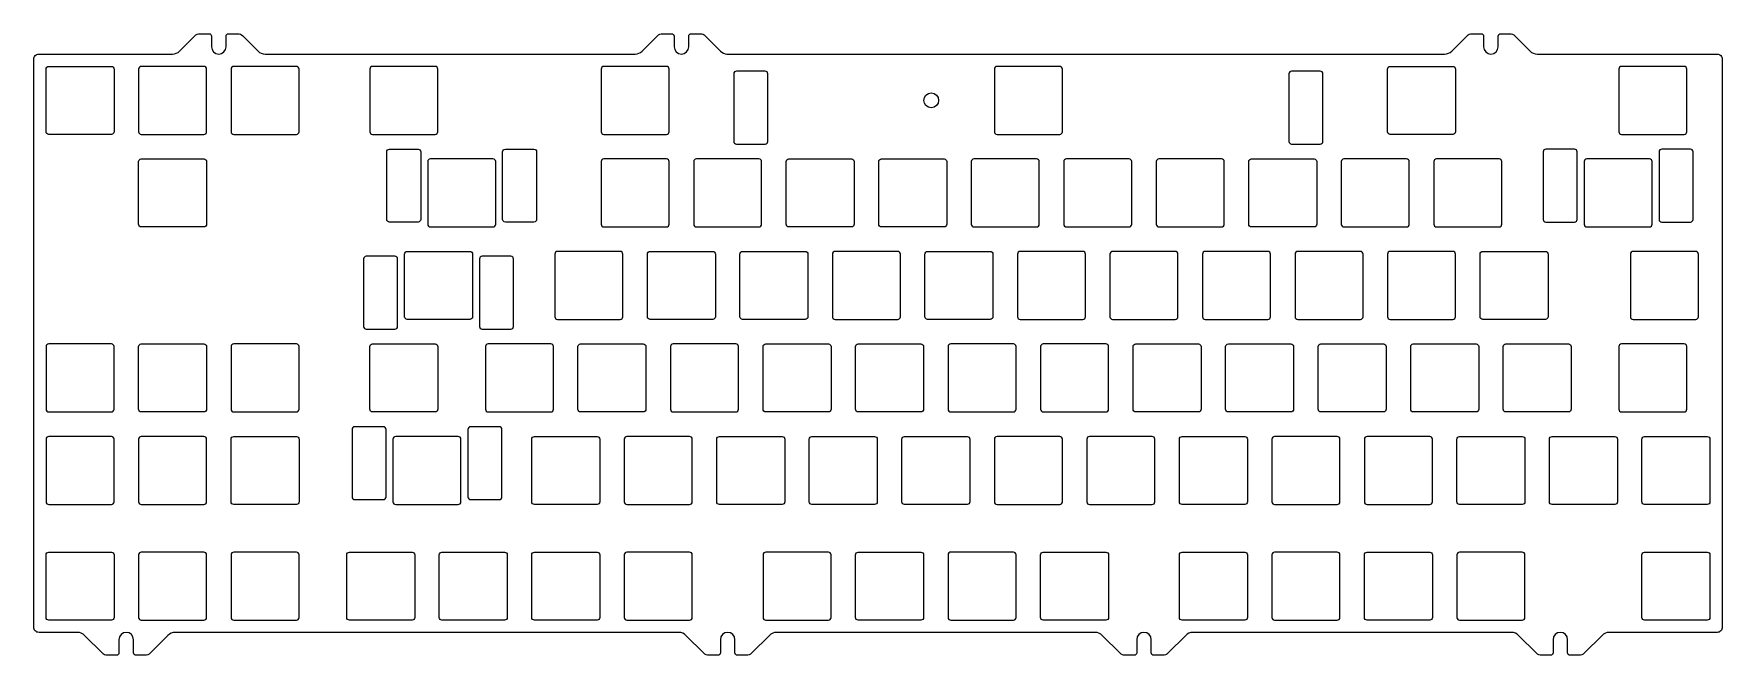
# Model space of a CAD drawing. Header units: millimetres. Extents: x -338 to 10, y -14 to 114.
import ezdxf

# ---------------------------------------------------------------- set-up
doc = ezdxf.new("R2010")
doc.units = ezdxf.units.MM
doc.layers.get('0').update_dxf_attribs({"linetype": 'CONTINUOUS'})

msp = doc.modelspace()

# ---------------------------------------------------------------- linework, layer by layer
for points in [[(-34.2, 113.72, -0.198912), (-33.18, 113.29), (-30.03, 110.15, 0.198912), (-28.56, 109.54), (8.45, 109.54, -0.414214), (9.52, 108.46), (9.52, -8.45, -0.414214), (8.45, -9.53), (-13.75, -9.53, 0.198912), (-15.22, -10.13), (-18.89, -13.8, -0.198912), (-19.91, -14.23), (-21.81, -14.23, -0.414214), (-22.31, -13.73), (-22.31, -11.03, 1), (-25.31, -11.03), (-25.31, -13.73, -0.414214), (-25.81, -14.23), (-27.71, -14.23, -0.198912), (-28.74, -13.8), (-32.4, -10.13, 0.198912), (-33.87, -9.53), (-99.48, -9.53, 0.198912), (-100.95, -10.13), (-104.61, -13.8, -0.198912), (-105.64, -14.23), (-107.54, -14.23, -0.414214), (-108.04, -13.73), (-108.04, -11.03, 1), (-111.04, -11.03), (-111.04, -13.73, -0.414214), (-111.54, -14.23), (-113.44, -14.23, -0.198912), (-114.46, -13.8), (-118.13, -10.13, 0.198912), (-119.6, -9.53), (-185.2, -9.53, 0.198912), (-186.67, -10.13), (-190.34, -13.8, -0.198912), (-191.36, -14.23), (-193.26, -14.23, -0.414214), (-193.76, -13.73), (-193.76, -11.03, 1), (-196.76, -11.03), (-196.76, -13.73, -0.414214), (-197.26, -14.23), (-199.16, -14.23, -0.198912), (-200.19, -13.8), (-203.85, -10.13, 0.198912), (-205.32, -9.53), (-309.03, -9.53, 0.198912), (-310.5, -10.13), (-314.16, -13.8, -0.198912), (-315.19, -14.23), (-317.09, -14.23, -0.414214), (-317.59, -13.73), (-317.59, -11.03, 1), (-320.59, -11.03), (-320.59, -13.73, -0.414214), (-321.09, -14.23), (-322.99, -14.23, -0.198912), (-324.01, -13.8), (-327.68, -10.13, 0.198912), (-329.15, -9.53), (-337.06, -9.53, -0.414214), (-338.14, -8.45), (-338.14, 108.46, -0.414214), (-337.06, 109.54), (-309.58, 109.54, 0.198912), (-308.11, 110.15), (-304.96, 113.29, -0.198912), (-303.94, 113.72), (-302.04, 113.72, -0.414214), (-301.54, 113.22), (-301.54, 111.04, 1), (-298.54, 111.04), (-298.54, 113.22, -0.414214), (-298.04, 113.72), (-296.14, 113.72, -0.198912), (-295.11, 113.29), (-291.96, 110.15, 0.198912), (-290.5, 109.54), (-214.33, 109.54, 0.198912), (-212.86, 110.15), (-209.71, 113.29, -0.198912), (-208.69, 113.72), (-206.79, 113.72, -0.414214), (-206.29, 113.22), (-206.29, 111.04, 1), (-203.29, 111.04), (-203.29, 113.22, -0.414214), (-202.79, 113.72), (-200.89, 113.72, -0.198912), (-199.86, 113.29), (-196.71, 110.15, 0.177029), (-195.42, 109.54), (-47.64, 109.54, 0.198912), (-46.17, 110.15), (-43.02, 113.29, -0.198912), (-42, 113.72), (-40.1, 113.72, -0.414214), (-39.6, 113.22), (-39.6, 111.04, 1), (-36.6, 111.04), (-36.6, 113.22, -0.414214), (-36.1, 113.72)], [(-34.2, 113.72, -0.198912), (-33.18, 113.29), (-30.03, 110.15, 0.198912), (-28.56, 109.54), (8.45, 109.54, -0.414214), (9.52, 108.46), (9.52, -8.45, -0.414214), (8.45, -9.53), (-13.75, -9.53, 0.198912), (-15.22, -10.13), (-18.89, -13.8, -0.198912), (-19.91, -14.23), (-21.81, -14.23, -0.414214), (-22.31, -13.73), (-22.31, -11.03, 1), (-25.31, -11.03), (-25.31, -13.73, -0.414214), (-25.81, -14.23), (-27.71, -14.23, -0.198912), (-28.74, -13.8), (-32.4, -10.13, 0.198912), (-33.87, -9.53), (-99.48, -9.53, 0.198912), (-100.95, -10.13), (-104.61, -13.8, -0.198912), (-105.64, -14.23), (-107.54, -14.23, -0.414214), (-108.04, -13.73), (-108.04, -11.03, 1), (-111.04, -11.03), (-111.04, -13.73, -0.414214), (-111.54, -14.23), (-113.44, -14.23, -0.198912), (-114.46, -13.8), (-118.13, -10.13, 0.198912), (-119.6, -9.53), (-185.2, -9.53, 0.198912), (-186.67, -10.13), (-190.34, -13.8, -0.198912), (-191.36, -14.23), (-193.26, -14.23, -0.414214), (-193.76, -13.73), (-193.76, -11.03, 1), (-196.76, -11.03), (-196.76, -13.73, -0.414214), (-197.26, -14.23), (-199.16, -14.23, -0.198912), (-200.19, -13.8), (-203.85, -10.13, 0.198912), (-205.32, -9.53), (-309.03, -9.53, 0.198912), (-310.5, -10.13), (-314.16, -13.8, -0.198912), (-315.19, -14.23), (-317.09, -14.23, -0.414214), (-317.59, -13.73), (-317.59, -11.03, 1), (-320.59, -11.03), (-320.59, -13.73, -0.414214), (-321.09, -14.23), (-322.99, -14.23, -0.198912), (-324.01, -13.8), (-327.68, -10.13, 0.198912), (-329.15, -9.53), (-337.06, -9.53, -0.414214), (-338.14, -8.45), (-338.14, 108.46, -0.414214), (-337.06, 109.54), (-309.58, 109.54, 0.198912), (-308.11, 110.15), (-304.96, 113.29, -0.198912), (-303.94, 113.72), (-302.04, 113.72, -0.414214), (-301.54, 113.22), (-301.54, 111.04, 1), (-298.54, 111.04), (-298.54, 113.22, -0.414214), (-298.04, 113.72), (-296.14, 113.72, -0.198912), (-295.11, 113.29), (-291.96, 110.15, 0.198912), (-290.5, 109.54), (-214.33, 109.54, 0.198912), (-212.86, 110.15), (-209.71, 113.29, -0.198912), (-208.69, 113.72), (-206.79, 113.72, -0.414214), (-206.29, 113.22), (-206.29, 111.04, 1), (-203.29, 111.04), (-203.29, 113.22, -0.414214), (-202.79, 113.72), (-200.89, 113.72, -0.198912), (-199.86, 113.29), (-196.71, 110.15, 0.177029), (-195.42, 109.54), (-47.64, 109.54, 0.198912), (-46.17, 110.15), (-43.02, 113.29, -0.198912), (-42, 113.72), (-40.1, 113.72, -0.414214), (-39.6, 113.22), (-39.6, 111.04, 1), (-36.6, 111.04), (-36.6, 113.22, -0.414214), (-36.1, 113.72)], [(-335.06, 93.01, -0.414214), (-335.61, 93.56), (-335.61, 106.46, -0.414214), (-335.06, 107.01), (-322.16, 107.01, -0.414214), (-321.61, 106.46), (-321.61, 93.56, -0.414214), (-322.16, 93.01)], [(-335.06, 93.01, -0.414214), (-335.61, 93.56), (-335.61, 106.46, -0.414214), (-335.06, 107.01), (-322.16, 107.01, -0.414214), (-321.61, 106.46), (-321.61, 93.56, -0.414214), (-322.16, 93.01)], [(-302.56, 93.56), (-302.56, 106.46, 0.414214), (-303.11, 107.01), (-316.01, 107.01, 0.414214), (-316.56, 106.46), (-316.56, 93.56, 0.414214), (-316.01, 93.01), (-303.11, 93.01, 0.414214)], [(-302.56, 93.56), (-302.56, 106.46, 0.414214), (-303.11, 107.01), (-316.01, 107.01, 0.414214), (-316.56, 106.46), (-316.56, 93.56, 0.414214), (-316.01, 93.01), (-303.11, 93.01, 0.414214)], [(-297.51, 106.46), (-297.51, 93.56, 0.414214), (-296.96, 93.01), (-284.06, 93.01, 0.414214), (-283.51, 93.56), (-283.51, 106.46, 0.414214), (-284.06, 107.01), (-296.96, 107.01, 0.414214)], [(-297.51, 106.46), (-297.51, 93.56, 0.414214), (-296.96, 93.01), (-284.06, 93.01, 0.414214), (-283.51, 93.56), (-283.51, 106.46, 0.414214), (-284.06, 107.01), (-296.96, 107.01, 0.414214)], [(-268.94, 106.46), (-268.94, 93.56, 0.414214), (-268.39, 93.01), (-255.49, 93.01, 0.414214), (-254.94, 93.56), (-254.94, 106.46, 0.414214), (-255.49, 107.01), (-268.39, 107.01, 0.414214)], [(-268.94, 106.46), (-268.94, 93.56, 0.414214), (-268.39, 93.01), (-255.49, 93.01, 0.414214), (-254.94, 93.56), (-254.94, 106.46, 0.414214), (-255.49, 107.01), (-268.39, 107.01, 0.414214)], [(-207.86, 107.01), (-220.76, 107.01, 0.414214), (-221.31, 106.46), (-221.31, 93.56, 0.414214), (-220.76, 93.01), (-207.86, 93.01, 0.414214), (-207.31, 93.56), (-207.31, 106.46, 0.414214)], [(-207.86, 107.01), (-220.76, 107.01, 0.414214), (-221.31, 106.46), (-221.31, 93.56, 0.414214), (-220.76, 93.01), (-207.86, 93.01, 0.414214), (-207.31, 93.56), (-207.31, 106.46, 0.414214)], [(-187.55, 106.01), (-193.45, 106.01, 0.414214), (-194, 105.46), (-194, 91.56, 0.414214), (-193.45, 91.01), (-187.55, 91.01, 0.414214), (-187, 91.56), (-187, 105.46, 0.414214)], [(-187.55, 106.01), (-193.45, 106.01, 0.414214), (-194, 105.46), (-194, 91.56, 0.414214), (-193.45, 91.01), (-187.55, 91.01, 0.414214), (-187, 91.56), (-187, 105.46, 0.414214)], [(-126.9, 107.01), (-139.8, 107.01, 0.414214), (-140.35, 106.46), (-140.35, 93.56, 0.414214), (-139.8, 93.01), (-126.9, 93.01, 0.414214), (-126.35, 93.56), (-126.35, 106.46, 0.414214)], [(-126.9, 107.01), (-139.8, 107.01, 0.414214), (-140.35, 106.46), (-140.35, 93.56, 0.414214), (-139.8, 93.01), (-126.9, 93.01, 0.414214), (-126.35, 93.56), (-126.35, 106.46, 0.414214)], [(-79.7, 105.46), (-79.7, 91.56, 0.414214), (-79.15, 91.01), (-73.25, 91.01, 0.414214), (-72.7, 91.56), (-72.7, 105.46, 0.414214), (-73.25, 106.01), (-79.15, 106.01, 0.414214)], [(-79.7, 105.46), (-79.7, 91.56, 0.414214), (-79.15, 91.01), (-73.25, 91.01, 0.414214), (-72.7, 91.56), (-72.7, 105.46, 0.414214), (-73.25, 106.01), (-79.15, 106.01, 0.414214)], [(-59.39, 106.46, -0.414214), (-58.84, 107.01), (-45.94, 107.01, -0.414214), (-45.39, 106.46), (-45.39, 93.56, -0.414214), (-45.94, 93.01), (-58.84, 93.01, -0.414214), (-59.39, 93.56)], [(-59.39, 106.46, -0.414214), (-58.84, 107.01), (-45.94, 107.01, -0.414214), (-45.39, 106.46), (-45.39, 93.56, -0.414214), (-45.94, 93.01), (-58.84, 93.01, -0.414214), (-59.39, 93.56)], [(2.24, 93.56), (2.24, 106.46, 0.414214), (1.69, 107.01), (-11.21, 107.01, 0.414214), (-11.76, 106.46), (-11.76, 93.56, 0.414214), (-11.21, 93.01), (1.69, 93.01, 0.414214)], [(2.24, 93.56), (2.24, 106.46, 0.414214), (1.69, 107.01), (-11.21, 107.01, 0.414214), (-11.76, 106.46), (-11.76, 93.56, 0.414214), (-11.21, 93.01), (1.69, 93.01, 0.414214)], [(-303.11, 87.96, -0.414214), (-302.56, 87.41), (-302.56, 74.51, -0.414214), (-303.11, 73.96), (-316.01, 73.96, -0.414214), (-316.56, 74.51), (-316.56, 87.41, -0.414214), (-316.01, 87.96)], [(-303.11, 87.96, -0.414214), (-302.56, 87.41), (-302.56, 74.51, -0.414214), (-303.11, 73.96), (-316.01, 73.96, -0.414214), (-316.56, 74.51), (-316.56, 87.41, -0.414214), (-316.01, 87.96)], [(-265.47, 89.41, -0.414214), (-264.92, 89.96), (-259.02, 89.96, -0.414214), (-258.47, 89.41), (-258.47, 75.51, -0.414214), (-259.02, 74.96), (-264.92, 74.96, -0.414214), (-265.47, 75.51)], [(-265.47, 89.41, -0.414214), (-264.92, 89.96), (-259.02, 89.96, -0.414214), (-258.47, 89.41), (-258.47, 75.51, -0.414214), (-259.02, 74.96), (-264.92, 74.96, -0.414214), (-265.47, 75.51)], [(-243.03, 74.51), (-243.03, 87.41, 0.414214), (-243.58, 87.96), (-256.48, 87.96, 0.414214), (-257.03, 87.41), (-257.03, 74.51, 0.414214), (-256.48, 73.96), (-243.58, 73.96, 0.414214)], [(-243.03, 74.51), (-243.03, 87.41, 0.414214), (-243.58, 87.96), (-256.48, 87.96, 0.414214), (-257.03, 87.41), (-257.03, 74.51, 0.414214), (-256.48, 73.96), (-243.58, 73.96, 0.414214)], [(-241.04, 74.96, -0.414214), (-241.59, 75.51), (-241.59, 89.41, -0.414214), (-241.04, 89.96), (-235.14, 89.96, -0.414214), (-234.59, 89.41), (-234.59, 75.51, -0.414214), (-235.14, 74.96)], [(-241.04, 74.96, -0.414214), (-241.59, 75.51), (-241.59, 89.41, -0.414214), (-241.04, 89.96), (-235.14, 89.96, -0.414214), (-234.59, 89.41), (-234.59, 75.51, -0.414214), (-235.14, 74.96)], [(-221.31, 87.41), (-221.31, 74.51, 0.414214), (-220.76, 73.96), (-207.86, 73.96, 0.414214), (-207.31, 74.51), (-207.31, 87.41, 0.414214), (-207.86, 87.96), (-220.76, 87.96, 0.414214)], [(-221.31, 87.41), (-221.31, 74.51, 0.414214), (-220.76, 73.96), (-207.86, 73.96, 0.414214), (-207.31, 74.51), (-207.31, 87.41, 0.414214), (-207.86, 87.96), (-220.76, 87.96, 0.414214)], [(-202.26, 87.41), (-202.26, 74.51, 0.414214), (-201.71, 73.96), (-188.81, 73.96, 0.414214), (-188.26, 74.51), (-188.26, 87.41, 0.414214), (-188.81, 87.96), (-201.71, 87.96, 0.414214)], [(-202.26, 87.41), (-202.26, 74.51, 0.414214), (-201.71, 73.96), (-188.81, 73.96, 0.414214), (-188.26, 74.51), (-188.26, 87.41, 0.414214), (-188.81, 87.96), (-201.71, 87.96, 0.414214)], [(-169.21, 74.51, -0.414214), (-169.76, 73.96), (-182.66, 73.96, -0.414214), (-183.21, 74.51), (-183.21, 87.41, -0.414214), (-182.66, 87.96), (-169.76, 87.96, -0.414214), (-169.21, 87.41)], [(-169.21, 74.51, -0.414214), (-169.76, 73.96), (-182.66, 73.96, -0.414214), (-183.21, 74.51), (-183.21, 87.41, -0.414214), (-182.66, 87.96), (-169.76, 87.96, -0.414214), (-169.21, 87.41)], [(-150.16, 74.51, -0.414214), (-150.71, 73.96), (-163.61, 73.96, -0.414214), (-164.16, 74.51), (-164.16, 87.41, -0.414214), (-163.61, 87.96), (-150.71, 87.96, -0.414214), (-150.16, 87.41)], [(-150.16, 74.51, -0.414214), (-150.71, 73.96), (-163.61, 73.96, -0.414214), (-164.16, 74.51), (-164.16, 87.41, -0.414214), (-163.61, 87.96), (-150.71, 87.96, -0.414214), (-150.16, 87.41)], [(-131.11, 74.51), (-131.11, 87.41, 0.414214), (-131.66, 87.96), (-144.56, 87.96, 0.414214), (-145.11, 87.41), (-145.11, 74.51, 0.414214), (-144.56, 73.96), (-131.66, 73.96, 0.414214)], [(-131.11, 74.51), (-131.11, 87.41, 0.414214), (-131.66, 87.96), (-144.56, 87.96, 0.414214), (-145.11, 87.41), (-145.11, 74.51, 0.414214), (-144.56, 73.96), (-131.66, 73.96, 0.414214)], [(-112.06, 74.51), (-112.06, 87.41, 0.414214), (-112.61, 87.96), (-125.51, 87.96, 0.414214), (-126.06, 87.41), (-126.06, 74.51, 0.414214), (-125.51, 73.96), (-112.61, 73.96, 0.414214)], [(-112.06, 74.51), (-112.06, 87.41, 0.414214), (-112.61, 87.96), (-125.51, 87.96, 0.414214), (-126.06, 87.41), (-126.06, 74.51, 0.414214), (-125.51, 73.96), (-112.61, 73.96, 0.414214)], [(-93.01, 74.51), (-93.01, 87.41, 0.414214), (-93.56, 87.96), (-106.46, 87.96, 0.414214), (-107.01, 87.41), (-107.01, 74.51, 0.414214), (-106.46, 73.96), (-93.56, 73.96, 0.414214)], [(-93.01, 74.51), (-93.01, 87.41, 0.414214), (-93.56, 87.96), (-106.46, 87.96, 0.414214), (-107.01, 87.41), (-107.01, 74.51, 0.414214), (-106.46, 73.96), (-93.56, 73.96, 0.414214)], [(-87.41, 73.96, -0.414214), (-87.96, 74.51), (-87.96, 87.41, -0.414214), (-87.41, 87.96), (-74.51, 87.96, -0.414214), (-73.96, 87.41), (-73.96, 74.51, -0.414214), (-74.51, 73.96)], [(-87.41, 73.96, -0.414214), (-87.96, 74.51), (-87.96, 87.41, -0.414214), (-87.41, 87.96), (-74.51, 87.96, -0.414214), (-73.96, 87.41), (-73.96, 74.51, -0.414214), (-74.51, 73.96)], [(-54.91, 74.51), (-54.91, 87.41, 0.414214), (-55.46, 87.96), (-68.36, 87.96, 0.414214), (-68.91, 87.41), (-68.91, 74.51, 0.414214), (-68.36, 73.96), (-55.46, 73.96, 0.414214)], [(-54.91, 74.51), (-54.91, 87.41, 0.414214), (-55.46, 87.96), (-68.36, 87.96, 0.414214), (-68.91, 87.41), (-68.91, 74.51, 0.414214), (-68.36, 73.96), (-55.46, 73.96, 0.414214)], [(-36.41, 87.96), (-49.31, 87.96, 0.414214), (-49.86, 87.41), (-49.86, 74.51, 0.414214), (-49.31, 73.96), (-36.41, 73.96, 0.414214), (-35.86, 74.51), (-35.86, 87.41, 0.414214)], [(-36.41, 87.96), (-49.31, 87.96, 0.414214), (-49.86, 87.41), (-49.86, 74.51, 0.414214), (-49.31, 73.96), (-36.41, 73.96, 0.414214), (-35.86, 74.51), (-35.86, 87.41, 0.414214)], [(-20.89, 89.96), (-26.79, 89.96, 0.414214), (-27.34, 89.41), (-27.34, 75.51, 0.414214), (-26.79, 74.96), (-20.89, 74.96, 0.414214), (-20.34, 75.51), (-20.34, 89.41, 0.414214)], [(-20.89, 89.96), (-26.79, 89.96, 0.414214), (-27.34, 89.41), (-27.34, 75.51, 0.414214), (-26.79, 74.96), (-20.89, 74.96, 0.414214), (-20.34, 75.51), (-20.34, 89.41, 0.414214)], [(-5.46, 87.96), (-18.36, 87.96, 0.414214), (-18.91, 87.41), (-18.91, 74.51, 0.414214), (-18.36, 73.96), (-5.46, 73.96, 0.414214), (-4.91, 74.51), (-4.91, 87.41, 0.414214)], [(-5.46, 87.96), (-18.36, 87.96, 0.414214), (-18.91, 87.41), (-18.91, 74.51, 0.414214), (-18.36, 73.96), (-5.46, 73.96, 0.414214), (-4.91, 74.51), (-4.91, 87.41, 0.414214)], [(3.53, 75.51), (3.53, 89.41, 0.414214), (2.98, 89.96), (-2.92, 89.96, 0.414214), (-3.47, 89.41), (-3.47, 75.51, 0.414214), (-2.92, 74.96), (2.98, 74.96, 0.414214)], [(3.53, 75.51), (3.53, 89.41, 0.414214), (2.98, 89.96), (-2.92, 89.96, 0.414214), (-3.47, 89.41), (-3.47, 75.51, 0.414214), (-2.92, 74.96), (2.98, 74.96, 0.414214)], [(-270.23, 67.36), (-270.23, 53.46, 0.414214), (-269.68, 52.91), (-263.78, 52.91, 0.414214), (-263.23, 53.46), (-263.23, 67.36, 0.414214), (-263.78, 67.91), (-269.68, 67.91, 0.414214)], [(-270.23, 67.36), (-270.23, 53.46, 0.414214), (-269.68, 52.91), (-263.78, 52.91, 0.414214), (-263.23, 53.46), (-263.23, 67.36, 0.414214), (-263.78, 67.91), (-269.68, 67.91, 0.414214)], [(-261.24, 54.91, -0.414214), (-261.79, 55.46), (-261.79, 68.36, -0.414214), (-261.24, 68.91), (-248.34, 68.91, -0.414214), (-247.79, 68.36), (-247.79, 55.46, -0.414214), (-248.34, 54.91)], [(-261.24, 54.91, -0.414214), (-261.79, 55.46), (-261.79, 68.36, -0.414214), (-261.24, 68.91), (-248.34, 68.91, -0.414214), (-247.79, 68.36), (-247.79, 55.46, -0.414214), (-248.34, 54.91)], [(-245.81, 52.91), (-239.91, 52.91, 0.414214), (-239.36, 53.46), (-239.36, 67.36, 0.414214), (-239.91, 67.91), (-245.81, 67.91, 0.414214), (-246.36, 67.36), (-246.36, 53.46, 0.414214)], [(-245.81, 52.91), (-239.91, 52.91, 0.414214), (-239.36, 53.46), (-239.36, 67.36, 0.414214), (-239.91, 67.91), (-245.81, 67.91, 0.414214), (-246.36, 67.36), (-246.36, 53.46, 0.414214)], [(-230.29, 54.91), (-217.39, 54.91, 0.414214), (-216.84, 55.46), (-216.84, 68.36, 0.414214), (-217.39, 68.91), (-230.29, 68.91, 0.414214), (-230.84, 68.36), (-230.84, 55.46, 0.414214)], [(-230.29, 54.91), (-217.39, 54.91, 0.414214), (-216.84, 55.46), (-216.84, 68.36, 0.414214), (-217.39, 68.91), (-230.29, 68.91, 0.414214), (-230.84, 68.36), (-230.84, 55.46, 0.414214)], [(-198.34, 68.91, -0.414214), (-197.79, 68.36), (-197.79, 55.46, -0.414214), (-198.34, 54.91), (-211.24, 54.91, -0.414214), (-211.79, 55.46), (-211.79, 68.36, -0.414214), (-211.24, 68.91)], [(-198.34, 68.91, -0.414214), (-197.79, 68.36), (-197.79, 55.46, -0.414214), (-198.34, 54.91), (-211.24, 54.91, -0.414214), (-211.79, 55.46), (-211.79, 68.36, -0.414214), (-211.24, 68.91)], [(-179.29, 68.91, -0.414214), (-178.74, 68.36), (-178.74, 55.46, -0.414214), (-179.29, 54.91), (-192.19, 54.91, -0.414214), (-192.74, 55.46), (-192.74, 68.36, -0.414214), (-192.19, 68.91)], [(-179.29, 68.91, -0.414214), (-178.74, 68.36), (-178.74, 55.46, -0.414214), (-179.29, 54.91), (-192.19, 54.91, -0.414214), (-192.74, 55.46), (-192.74, 68.36, -0.414214), (-192.19, 68.91)], [(-160.24, 68.91), (-173.14, 68.91, 0.414214), (-173.69, 68.36), (-173.69, 55.46, 0.414214), (-173.14, 54.91), (-160.24, 54.91, 0.414214), (-159.69, 55.46), (-159.69, 68.36, 0.414214)], [(-160.24, 68.91), (-173.14, 68.91, 0.414214), (-173.69, 68.36), (-173.69, 55.46, 0.414214), (-173.14, 54.91), (-160.24, 54.91, 0.414214), (-159.69, 55.46), (-159.69, 68.36, 0.414214)], [(-140.64, 55.46, -0.414214), (-141.19, 54.91), (-154.09, 54.91, -0.414214), (-154.64, 55.46), (-154.64, 68.36, -0.414214), (-154.09, 68.91), (-141.19, 68.91, -0.414214), (-140.64, 68.36)], [(-140.64, 55.46, -0.414214), (-141.19, 54.91), (-154.09, 54.91, -0.414214), (-154.64, 55.46), (-154.64, 68.36, -0.414214), (-154.09, 68.91), (-141.19, 68.91, -0.414214), (-140.64, 68.36)], [(-121.59, 55.46), (-121.59, 68.36, 0.414214), (-122.14, 68.91), (-135.04, 68.91, 0.414214), (-135.59, 68.36), (-135.59, 55.46, 0.414214), (-135.04, 54.91), (-122.14, 54.91, 0.414214)], [(-121.59, 55.46), (-121.59, 68.36, 0.414214), (-122.14, 68.91), (-135.04, 68.91, 0.414214), (-135.59, 68.36), (-135.59, 55.46, 0.414214), (-135.04, 54.91), (-122.14, 54.91, 0.414214)], [(-116.54, 68.36), (-116.54, 55.46, 0.414214), (-115.99, 54.91), (-103.09, 54.91, 0.414214), (-102.54, 55.46), (-102.54, 68.36, 0.414214), (-103.09, 68.91), (-115.99, 68.91, 0.414214)], [(-116.54, 68.36), (-116.54, 55.46, 0.414214), (-115.99, 54.91), (-103.09, 54.91, 0.414214), (-102.54, 55.46), (-102.54, 68.36, 0.414214), (-103.09, 68.91), (-115.99, 68.91, 0.414214)], [(-97.49, 68.36), (-97.49, 55.46, 0.414214), (-96.94, 54.91), (-84.04, 54.91, 0.414214), (-83.49, 55.46), (-83.49, 68.36, 0.414214), (-84.04, 68.91), (-96.94, 68.91, 0.414214)], [(-97.49, 68.36), (-97.49, 55.46, 0.414214), (-96.94, 54.91), (-84.04, 54.91, 0.414214), (-83.49, 55.46), (-83.49, 68.36, 0.414214), (-84.04, 68.91), (-96.94, 68.91, 0.414214)], [(-77.89, 54.91), (-64.99, 54.91, 0.414214), (-64.44, 55.46), (-64.44, 68.36, 0.414214), (-64.99, 68.91), (-77.89, 68.91, 0.414214), (-78.44, 68.36), (-78.44, 55.46, 0.414214)], [(-77.89, 54.91), (-64.99, 54.91, 0.414214), (-64.44, 55.46), (-64.44, 68.36, 0.414214), (-64.99, 68.91), (-77.89, 68.91, 0.414214), (-78.44, 68.36), (-78.44, 55.46, 0.414214)], [(-58.84, 54.91), (-45.94, 54.91, 0.414214), (-45.39, 55.46), (-45.39, 68.36, 0.414214), (-45.94, 68.91), (-58.84, 68.91, 0.414214), (-59.39, 68.36), (-59.39, 55.46, 0.414214)], [(-58.84, 54.91), (-45.94, 54.91, 0.414214), (-45.39, 55.46), (-45.39, 68.36, 0.414214), (-45.94, 68.91), (-58.84, 68.91, 0.414214), (-59.39, 68.36), (-59.39, 55.46, 0.414214)], [(-26.34, 55.46, -0.414214), (-26.89, 54.91), (-39.79, 54.91, -0.414214), (-40.34, 55.46), (-40.34, 68.36, -0.414214), (-39.79, 68.91), (-26.89, 68.91, -0.414214), (-26.34, 68.36)], [(-26.34, 55.46, -0.414214), (-26.89, 54.91), (-39.79, 54.91, -0.414214), (-40.34, 55.46), (-40.34, 68.36, -0.414214), (-39.79, 68.91), (-26.89, 68.91, -0.414214), (-26.34, 68.36)], [(4.62, 55.46), (4.62, 68.36, 0.414214), (4.07, 68.91), (-8.83, 68.91, 0.414214), (-9.38, 68.36), (-9.38, 55.46, 0.414214), (-8.83, 54.91), (4.07, 54.91, 0.414214)], [(4.62, 55.46), (4.62, 68.36, 0.414214), (4.07, 68.91), (-8.83, 68.91, 0.414214), (-9.38, 68.36), (-9.38, 55.46, 0.414214), (-8.83, 54.91), (4.07, 54.91, 0.414214)], [(-322.16, 49.86), (-335.06, 49.86, 0.414214), (-335.61, 49.31), (-335.61, 36.41, 0.414214), (-335.06, 35.86), (-322.16, 35.86, 0.414214), (-321.61, 36.41), (-321.61, 49.31, 0.414214)], [(-322.16, 49.86), (-335.06, 49.86, 0.414214), (-335.61, 49.31), (-335.61, 36.41, 0.414214), (-335.06, 35.86), (-322.16, 35.86, 0.414214), (-321.61, 36.41), (-321.61, 49.31, 0.414214)], [(-303.11, 49.86, -0.414214), (-302.56, 49.31), (-302.56, 36.41, -0.414214), (-303.11, 35.86), (-316.01, 35.86, -0.414214), (-316.56, 36.41), (-316.56, 49.31, -0.414214), (-316.01, 49.86)], [(-303.11, 49.86, -0.414214), (-302.56, 49.31), (-302.56, 36.41, -0.414214), (-303.11, 35.86), (-316.01, 35.86, -0.414214), (-316.56, 36.41), (-316.56, 49.31, -0.414214), (-316.01, 49.86)], [(-283.51, 36.41), (-283.51, 49.31, 0.414214), (-284.06, 49.86), (-296.96, 49.86, 0.414214), (-297.51, 49.31), (-297.51, 36.41, 0.414214), (-296.96, 35.86), (-284.06, 35.86, 0.414214)], [(-283.51, 36.41), (-283.51, 49.31, 0.414214), (-284.06, 49.86), (-296.96, 49.86, 0.414214), (-297.51, 49.31), (-297.51, 36.41, 0.414214), (-296.96, 35.86), (-284.06, 35.86, 0.414214)], [(-254.94, 36.41, -0.414214), (-255.49, 35.86), (-268.39, 35.86, -0.414214), (-268.94, 36.41), (-268.94, 49.31, -0.414214), (-268.39, 49.86), (-255.49, 49.86, -0.414214), (-254.94, 49.31)], [(-254.94, 36.41, -0.414214), (-255.49, 35.86), (-268.39, 35.86, -0.414214), (-268.94, 36.41), (-268.94, 49.31, -0.414214), (-268.39, 49.86), (-255.49, 49.86, -0.414214), (-254.94, 49.31)], [(-245.13, 49.31), (-245.13, 36.41, 0.414214), (-244.57, 35.86), (-231.68, 35.86, 0.414214), (-231.13, 36.41), (-231.13, 49.31, 0.414214), (-231.68, 49.86), (-244.57, 49.86, 0.414214)], [(-245.13, 49.31), (-245.13, 36.41, 0.414214), (-244.57, 35.86), (-231.68, 35.86, 0.414214), (-231.13, 36.41), (-231.13, 49.31, 0.414214), (-231.68, 49.86), (-244.57, 49.86, 0.414214)], [(-225.53, 35.86, -0.414214), (-226.08, 36.41), (-226.08, 49.31, -0.414214), (-225.53, 49.86), (-212.63, 49.86, -0.414214), (-212.08, 49.31), (-212.08, 36.41, -0.414214), (-212.63, 35.86)], [(-225.53, 35.86, -0.414214), (-226.08, 36.41), (-226.08, 49.31, -0.414214), (-225.53, 49.86), (-212.63, 49.86, -0.414214), (-212.08, 49.31), (-212.08, 36.41, -0.414214), (-212.63, 35.86)], [(-206.48, 35.86), (-193.58, 35.86, 0.414214), (-193.03, 36.41), (-193.03, 49.31, 0.414214), (-193.58, 49.86), (-206.48, 49.86, 0.414214), (-207.03, 49.31), (-207.03, 36.41, 0.414214)], [(-206.48, 35.86), (-193.58, 35.86, 0.414214), (-193.03, 36.41), (-193.03, 49.31, 0.414214), (-193.58, 49.86), (-206.48, 49.86, 0.414214), (-207.03, 49.31), (-207.03, 36.41, 0.414214)], [(-174.53, 49.86, -0.414214), (-173.98, 49.31), (-173.98, 36.41, -0.414214), (-174.53, 35.86), (-187.43, 35.86, -0.414214), (-187.98, 36.41), (-187.98, 49.31, -0.414214), (-187.43, 49.86)], [(-174.53, 49.86, -0.414214), (-173.98, 49.31), (-173.98, 36.41, -0.414214), (-174.53, 35.86), (-187.43, 35.86, -0.414214), (-187.98, 36.41), (-187.98, 49.31, -0.414214), (-187.43, 49.86)], [(-155.47, 49.86, -0.414214), (-154.93, 49.31), (-154.93, 36.41, -0.414214), (-155.47, 35.86), (-168.38, 35.86, -0.414214), (-168.93, 36.41), (-168.93, 49.31, -0.414214), (-168.38, 49.86)], [(-155.47, 49.86, -0.414214), (-154.93, 49.31), (-154.93, 36.41, -0.414214), (-155.47, 35.86), (-168.38, 35.86, -0.414214), (-168.93, 36.41), (-168.93, 49.31, -0.414214), (-168.38, 49.86)], [(-149.32, 35.86), (-136.43, 35.86, 0.414214), (-135.88, 36.41), (-135.88, 49.31, 0.414214), (-136.43, 49.86), (-149.32, 49.86, 0.414214), (-149.88, 49.31), (-149.88, 36.41, 0.414214)], [(-149.32, 35.86), (-136.43, 35.86, 0.414214), (-135.88, 36.41), (-135.88, 49.31, 0.414214), (-136.43, 49.86), (-149.32, 49.86, 0.414214), (-149.88, 49.31), (-149.88, 36.41, 0.414214)], [(-130.28, 35.86), (-117.38, 35.86, 0.414214), (-116.83, 36.41), (-116.83, 49.31, 0.414214), (-117.38, 49.86), (-130.28, 49.86, 0.414214), (-130.83, 49.31), (-130.83, 36.41, 0.414214)], [(-130.28, 35.86), (-117.38, 35.86, 0.414214), (-116.83, 36.41), (-116.83, 49.31, 0.414214), (-117.38, 49.86), (-130.28, 49.86, 0.414214), (-130.83, 49.31), (-130.83, 36.41, 0.414214)], [(-97.78, 36.41, -0.414214), (-98.33, 35.86), (-111.23, 35.86, -0.414214), (-111.78, 36.41), (-111.78, 49.31, -0.414214), (-111.23, 49.86), (-98.33, 49.86, -0.414214), (-97.78, 49.31)], [(-97.78, 36.41, -0.414214), (-98.33, 35.86), (-111.23, 35.86, -0.414214), (-111.78, 36.41), (-111.78, 49.31, -0.414214), (-111.23, 49.86), (-98.33, 49.86, -0.414214), (-97.78, 49.31)], [(-79.28, 49.86, -0.414214), (-78.73, 49.31), (-78.73, 36.41, -0.414214), (-79.28, 35.86), (-92.17, 35.86, -0.414214), (-92.72, 36.41), (-92.72, 49.31, -0.414214), (-92.17, 49.86)], [(-79.28, 49.86, -0.414214), (-78.73, 49.31), (-78.73, 36.41, -0.414214), (-79.28, 35.86), (-92.17, 35.86, -0.414214), (-92.72, 36.41), (-92.72, 49.31, -0.414214), (-92.17, 49.86)], [(-60.23, 49.86, -0.414214), (-59.68, 49.31), (-59.68, 36.41, -0.414214), (-60.23, 35.86), (-73.12, 35.86, -0.414214), (-73.67, 36.41), (-73.67, 49.31, -0.414214), (-73.12, 49.86)], [(-60.23, 49.86, -0.414214), (-59.68, 49.31), (-59.68, 36.41, -0.414214), (-60.23, 35.86), (-73.12, 35.86, -0.414214), (-73.67, 36.41), (-73.67, 49.31, -0.414214), (-73.12, 49.86)], [(-54.08, 35.86, -0.414214), (-54.62, 36.41), (-54.62, 49.31, -0.414214), (-54.08, 49.86), (-41.17, 49.86, -0.414214), (-40.62, 49.31), (-40.62, 36.41, -0.414214), (-41.17, 35.86)], [(-54.08, 35.86, -0.414214), (-54.62, 36.41), (-54.62, 49.31, -0.414214), (-54.08, 49.86), (-41.17, 49.86, -0.414214), (-40.62, 49.31), (-40.62, 36.41, -0.414214), (-41.17, 35.86)], [(-35.02, 35.86, -0.414214), (-35.58, 36.41), (-35.58, 49.31, -0.414214), (-35.02, 49.86), (-22.12, 49.86, -0.414214), (-21.58, 49.31), (-21.58, 36.41, -0.414214), (-22.12, 35.86)], [(-35.02, 35.86, -0.414214), (-35.58, 36.41), (-35.58, 49.31, -0.414214), (-35.02, 49.86), (-22.12, 49.86, -0.414214), (-21.58, 49.31), (-21.58, 36.41, -0.414214), (-22.12, 35.86)], [(-11.76, 49.31), (-11.76, 36.41, 0.414214), (-11.21, 35.86), (1.69, 35.86, 0.414214), (2.24, 36.41), (2.24, 49.31, 0.414214), (1.69, 49.86), (-11.21, 49.86, 0.414214)], [(-11.76, 49.31), (-11.76, 36.41, 0.414214), (-11.21, 35.86), (1.69, 35.86, 0.414214), (2.24, 36.41), (2.24, 49.31, 0.414214), (1.69, 49.86), (-11.21, 49.86, 0.414214)], [(-266.16, 32.81), (-272.06, 32.81, 0.414214), (-272.61, 32.26), (-272.61, 18.36, 0.414214), (-272.06, 17.81), (-266.16, 17.81, 0.414214), (-265.61, 18.36), (-265.61, 32.26, 0.414214)], [(-266.16, 32.81), (-272.06, 32.81, 0.414214), (-272.61, 32.26), (-272.61, 18.36, 0.414214), (-272.06, 17.81), (-266.16, 17.81, 0.414214), (-265.61, 18.36), (-265.61, 32.26, 0.414214)], [(-242.29, 32.81), (-248.19, 32.81, 0.414214), (-248.74, 32.26), (-248.74, 18.36, 0.414214), (-248.19, 17.81), (-242.29, 17.81, 0.414214), (-241.74, 18.36), (-241.74, 32.26, 0.414214)], [(-242.29, 32.81), (-248.19, 32.81, 0.414214), (-248.74, 32.26), (-248.74, 18.36, 0.414214), (-248.19, 17.81), (-242.29, 17.81, 0.414214), (-241.74, 18.36), (-241.74, 32.26, 0.414214)], [(-335.06, 16.81), (-322.16, 16.81, 0.414214), (-321.61, 17.36), (-321.61, 30.26, 0.414214), (-322.16, 30.81), (-335.06, 30.81, 0.414214), (-335.61, 30.26), (-335.61, 17.36, 0.414214)], [(-335.06, 16.81), (-322.16, 16.81, 0.414214), (-321.61, 17.36), (-321.61, 30.26, 0.414214), (-322.16, 30.81), (-335.06, 30.81, 0.414214), (-335.61, 30.26), (-335.61, 17.36, 0.414214)], [(-302.56, 17.36), (-302.56, 30.26, 0.414214), (-303.11, 30.81), (-316.01, 30.81, 0.414214), (-316.56, 30.26), (-316.56, 17.36, 0.414214), (-316.01, 16.81), (-303.11, 16.81, 0.414214)], [(-302.56, 17.36), (-302.56, 30.26, 0.414214), (-303.11, 30.81), (-316.01, 30.81, 0.414214), (-316.56, 30.26), (-316.56, 17.36, 0.414214), (-316.01, 16.81), (-303.11, 16.81, 0.414214)], [(-297.51, 30.26, -0.414214), (-296.96, 30.81), (-284.06, 30.81, -0.414214), (-283.51, 30.26), (-283.51, 17.36, -0.414214), (-284.06, 16.81), (-296.96, 16.81, -0.414214), (-297.51, 17.36)], [(-297.51, 30.26, -0.414214), (-296.96, 30.81), (-284.06, 30.81, -0.414214), (-283.51, 30.26), (-283.51, 17.36, -0.414214), (-284.06, 16.81), (-296.96, 16.81, -0.414214), (-297.51, 17.36)], [(-263.62, 16.81), (-250.73, 16.81, 0.414214), (-250.18, 17.36), (-250.18, 30.26, 0.414214), (-250.73, 30.81), (-263.62, 30.81, 0.414214), (-264.18, 30.26), (-264.18, 17.36, 0.414214)], [(-263.62, 16.81), (-250.73, 16.81, 0.414214), (-250.18, 17.36), (-250.18, 30.26, 0.414214), (-250.73, 30.81), (-263.62, 30.81, 0.414214), (-264.18, 30.26), (-264.18, 17.36, 0.414214)], [(-235.05, 16.81, -0.414214), (-235.6, 17.36), (-235.6, 30.26, -0.414214), (-235.05, 30.81), (-222.15, 30.81, -0.414214), (-221.6, 30.26), (-221.6, 17.36, -0.414214), (-222.15, 16.81)], [(-235.05, 16.81, -0.414214), (-235.6, 17.36), (-235.6, 30.26, -0.414214), (-235.05, 30.81), (-222.15, 30.81, -0.414214), (-221.6, 30.26), (-221.6, 17.36, -0.414214), (-222.15, 16.81)], [(-216.55, 30.26), (-216.55, 17.36, 0.414214), (-216, 16.81), (-203.1, 16.81, 0.414214), (-202.55, 17.36), (-202.55, 30.26, 0.414214), (-203.1, 30.81), (-216, 30.81, 0.414214)], [(-216.55, 30.26), (-216.55, 17.36, 0.414214), (-216, 16.81), (-203.1, 16.81, 0.414214), (-202.55, 17.36), (-202.55, 30.26, 0.414214), (-203.1, 30.81), (-216, 30.81, 0.414214)], [(-183.5, 17.36, -0.414214), (-184.05, 16.81), (-196.95, 16.81, -0.414214), (-197.5, 17.36), (-197.5, 30.26, -0.414214), (-196.95, 30.81), (-184.05, 30.81, -0.414214), (-183.5, 30.26)], [(-183.5, 17.36, -0.414214), (-184.05, 16.81), (-196.95, 16.81, -0.414214), (-197.5, 17.36), (-197.5, 30.26, -0.414214), (-196.95, 30.81), (-184.05, 30.81, -0.414214), (-183.5, 30.26)], [(-177.9, 16.81, -0.414214), (-178.45, 17.36), (-178.45, 30.26, -0.414214), (-177.9, 30.81), (-165, 30.81, -0.414214), (-164.45, 30.26), (-164.45, 17.36, -0.414214), (-165, 16.81)], [(-177.9, 16.81, -0.414214), (-178.45, 17.36), (-178.45, 30.26, -0.414214), (-177.9, 30.81), (-165, 30.81, -0.414214), (-164.45, 30.26), (-164.45, 17.36, -0.414214), (-165, 16.81)], [(-145.95, 30.81, -0.414214), (-145.4, 30.26), (-145.4, 17.36, -0.414214), (-145.95, 16.81), (-158.85, 16.81, -0.414214), (-159.4, 17.36), (-159.4, 30.26, -0.414214), (-158.85, 30.81)], [(-145.95, 30.81, -0.414214), (-145.4, 30.26), (-145.4, 17.36, -0.414214), (-145.95, 16.81), (-158.85, 16.81, -0.414214), (-159.4, 17.36), (-159.4, 30.26, -0.414214), (-158.85, 30.81)], [(-140.35, 30.26), (-140.35, 17.36, 0.414214), (-139.8, 16.81), (-126.9, 16.81, 0.414214), (-126.35, 17.36), (-126.35, 30.26, 0.414214), (-126.9, 30.81), (-139.8, 30.81, 0.414214)], [(-140.35, 30.26), (-140.35, 17.36, 0.414214), (-139.8, 16.81), (-126.9, 16.81, 0.414214), (-126.35, 17.36), (-126.35, 30.26, 0.414214), (-126.9, 30.81), (-139.8, 30.81, 0.414214)], [(-107.85, 30.81), (-120.75, 30.81, 0.414214), (-121.3, 30.26), (-121.3, 17.36, 0.414214), (-120.75, 16.81), (-107.85, 16.81, 0.414214), (-107.3, 17.36), (-107.3, 30.26, 0.414214)], [(-107.85, 30.81), (-120.75, 30.81, 0.414214), (-121.3, 30.26), (-121.3, 17.36, 0.414214), (-120.75, 16.81), (-107.85, 16.81, 0.414214), (-107.3, 17.36), (-107.3, 30.26, 0.414214)], [(-88.25, 17.36, -0.414214), (-88.8, 16.81), (-101.7, 16.81, -0.414214), (-102.25, 17.36), (-102.25, 30.26, -0.414214), (-101.7, 30.81), (-88.8, 30.81, -0.414214), (-88.25, 30.26)], [(-88.25, 17.36, -0.414214), (-88.8, 16.81), (-101.7, 16.81, -0.414214), (-102.25, 17.36), (-102.25, 30.26, -0.414214), (-101.7, 30.81), (-88.8, 30.81, -0.414214), (-88.25, 30.26)], [(-69.75, 30.81), (-82.65, 30.81, 0.414214), (-83.2, 30.26), (-83.2, 17.36, 0.414214), (-82.65, 16.81), (-69.75, 16.81, 0.414214), (-69.2, 17.36), (-69.2, 30.26, 0.414214)], [(-69.75, 30.81), (-82.65, 30.81, 0.414214), (-83.2, 30.26), (-83.2, 17.36, 0.414214), (-82.65, 16.81), (-69.75, 16.81, 0.414214), (-69.2, 17.36), (-69.2, 30.26, 0.414214)], [(-50.7, 30.81), (-63.6, 30.81, 0.414214), (-64.15, 30.26), (-64.15, 17.36, 0.414214), (-63.6, 16.81), (-50.7, 16.81, 0.414214), (-50.15, 17.36), (-50.15, 30.26, 0.414214)], [(-50.7, 30.81), (-63.6, 30.81, 0.414214), (-64.15, 30.26), (-64.15, 17.36, 0.414214), (-63.6, 16.81), (-50.7, 16.81, 0.414214), (-50.15, 17.36), (-50.15, 30.26, 0.414214)], [(-31.1, 17.36, -0.414214), (-31.65, 16.81), (-44.55, 16.81, -0.414214), (-45.1, 17.36), (-45.1, 30.26, -0.414214), (-44.55, 30.81), (-31.65, 30.81, -0.414214), (-31.1, 30.26)], [(-31.1, 17.36, -0.414214), (-31.65, 16.81), (-44.55, 16.81, -0.414214), (-45.1, 17.36), (-45.1, 30.26, -0.414214), (-44.55, 30.81), (-31.65, 30.81, -0.414214), (-31.1, 30.26)], [(-26.05, 30.26, -0.414214), (-25.5, 30.81), (-12.6, 30.81, -0.414214), (-12.05, 30.26), (-12.05, 17.36, -0.414214), (-12.6, 16.81), (-25.5, 16.81, -0.414214), (-26.05, 17.36)], [(-26.05, 30.26, -0.414214), (-25.5, 30.81), (-12.6, 30.81, -0.414214), (-12.05, 30.26), (-12.05, 17.36, -0.414214), (-12.6, 16.81), (-25.5, 16.81, -0.414214), (-26.05, 17.36)], [(6.45, 30.81, -0.414214), (7, 30.26), (7, 17.36, -0.414214), (6.45, 16.81), (-6.45, 16.81, -0.414214), (-7, 17.36), (-7, 30.26, -0.414214), (-6.45, 30.81)], [(6.45, 30.81, -0.414214), (7, 30.26), (7, 17.36, -0.414214), (6.45, 16.81), (-6.45, 16.81, -0.414214), (-7, 17.36), (-7, 30.26, -0.414214), (-6.45, 30.81)], [(-335.61, 6.45, -0.414214), (-335.06, 7), (-322.16, 7, -0.414214), (-321.61, 6.45), (-321.61, -6.45, -0.414214), (-322.16, -7), (-335.06, -7, -0.414214), (-335.61, -6.45)], [(-335.61, 6.45, -0.414214), (-335.06, 7), (-322.16, 7, -0.414214), (-321.61, 6.45), (-321.61, -6.45, -0.414214), (-322.16, -7), (-335.06, -7, -0.414214), (-335.61, -6.45)], [(-303.11, 7), (-316.01, 7, 0.414214), (-316.56, 6.45), (-316.56, -6.45, 0.414214), (-316.01, -7), (-303.11, -7, 0.414214), (-302.56, -6.45), (-302.56, 6.45, 0.414214)], [(-303.11, 7), (-316.01, 7, 0.414214), (-316.56, 6.45), (-316.56, -6.45, 0.414214), (-316.01, -7), (-303.11, -7, 0.414214), (-302.56, -6.45), (-302.56, 6.45, 0.414214)], [(-297.51, 6.45), (-297.51, -6.45, 0.414214), (-296.96, -7), (-284.06, -7, 0.414214), (-283.51, -6.45), (-283.51, 6.45, 0.414214), (-284.06, 7), (-296.96, 7, 0.414214)], [(-297.51, 6.45), (-297.51, -6.45, 0.414214), (-296.96, -7), (-284.06, -7, 0.414214), (-283.51, -6.45), (-283.51, 6.45, 0.414214), (-284.06, 7), (-296.96, 7, 0.414214)], [(-273.7, 6.45, -0.414214), (-273.15, 7), (-260.25, 7, -0.414214), (-259.7, 6.45), (-259.7, -6.45, -0.414214), (-260.25, -7), (-273.15, -7, -0.414214), (-273.7, -6.45)], [(-273.7, 6.45, -0.414214), (-273.15, 7), (-260.25, 7, -0.414214), (-259.7, 6.45), (-259.7, -6.45, -0.414214), (-260.25, -7), (-273.15, -7, -0.414214), (-273.7, -6.45)], [(-240.65, -6.45, -0.414214), (-241.2, -7), (-254.1, -7, -0.414214), (-254.65, -6.45), (-254.65, 6.45, -0.414214), (-254.1, 7), (-241.2, 7, -0.414214), (-240.65, 6.45)], [(-240.65, -6.45, -0.414214), (-241.2, -7), (-254.1, -7, -0.414214), (-254.65, -6.45), (-254.65, 6.45, -0.414214), (-254.1, 7), (-241.2, 7, -0.414214), (-240.65, 6.45)], [(-235.05, -7, -0.414214), (-235.6, -6.45), (-235.6, 6.45, -0.414214), (-235.05, 7), (-222.15, 7, -0.414214), (-221.6, 6.45), (-221.6, -6.45, -0.414214), (-222.15, -7)], [(-235.05, -7, -0.414214), (-235.6, -6.45), (-235.6, 6.45, -0.414214), (-235.05, 7), (-222.15, 7, -0.414214), (-221.6, 6.45), (-221.6, -6.45, -0.414214), (-222.15, -7)], [(-203.1, 7), (-216, 7, 0.414214), (-216.55, 6.45), (-216.55, -6.45, 0.414214), (-216, -7), (-203.1, -7, 0.414214), (-202.55, -6.45), (-202.55, 6.45, 0.414214)], [(-203.1, 7), (-216, 7, 0.414214), (-216.55, 6.45), (-216.55, -6.45, 0.414214), (-216, -7), (-203.1, -7, 0.414214), (-202.55, -6.45), (-202.55, 6.45, 0.414214)], [(-187.98, 6.45), (-187.98, -6.45, 0.414214), (-187.43, -7), (-174.53, -7, 0.414214), (-173.98, -6.45), (-173.98, 6.45, 0.414214), (-174.53, 7), (-187.43, 7, 0.414214)], [(-187.98, 6.45), (-187.98, -6.45, 0.414214), (-187.43, -7), (-174.53, -7, 0.414214), (-173.98, -6.45), (-173.98, 6.45, 0.414214), (-174.53, 7), (-187.43, 7, 0.414214)], [(-168.38, -7, -0.414214), (-168.93, -6.45), (-168.93, 6.45, -0.414214), (-168.38, 7), (-155.47, 7, -0.414214), (-154.93, 6.45), (-154.93, -6.45, -0.414214), (-155.47, -7)], [(-168.38, -7, -0.414214), (-168.93, -6.45), (-168.93, 6.45, -0.414214), (-168.38, 7), (-155.47, 7, -0.414214), (-154.93, 6.45), (-154.93, -6.45, -0.414214), (-155.47, -7)], [(-136.43, 7), (-149.32, 7, 0.414214), (-149.88, 6.45), (-149.88, -6.45, 0.414214), (-149.32, -7), (-136.43, -7, 0.414214), (-135.88, -6.45), (-135.88, 6.45, 0.414214)], [(-136.43, 7), (-149.32, 7, 0.414214), (-149.88, 6.45), (-149.88, -6.45, 0.414214), (-149.32, -7), (-136.43, -7, 0.414214), (-135.88, -6.45), (-135.88, 6.45, 0.414214)], [(-130.28, -7, -0.414214), (-130.83, -6.45), (-130.83, 6.45, -0.414214), (-130.28, 7), (-117.38, 7, -0.414214), (-116.83, 6.45), (-116.83, -6.45, -0.414214), (-117.38, -7)], [(-130.28, -7, -0.414214), (-130.83, -6.45), (-130.83, 6.45, -0.414214), (-130.28, 7), (-117.38, 7, -0.414214), (-116.83, 6.45), (-116.83, -6.45, -0.414214), (-117.38, -7)], [(-88.25, -6.45, -0.414214), (-88.8, -7), (-101.7, -7, -0.414214), (-102.25, -6.45), (-102.25, 6.45, -0.414214), (-101.7, 7), (-88.8, 7, -0.414214), (-88.25, 6.45)], [(-88.25, -6.45, -0.414214), (-88.8, -7), (-101.7, -7, -0.414214), (-102.25, -6.45), (-102.25, 6.45, -0.414214), (-101.7, 7), (-88.8, 7, -0.414214), (-88.25, 6.45)], [(-83.2, 6.45), (-83.2, -6.45, 0.414214), (-82.65, -7), (-69.75, -7, 0.414214), (-69.2, -6.45), (-69.2, 6.45, 0.414214), (-69.75, 7), (-82.65, 7, 0.414214)], [(-83.2, 6.45), (-83.2, -6.45, 0.414214), (-82.65, -7), (-69.75, -7, 0.414214), (-69.2, -6.45), (-69.2, 6.45, 0.414214), (-69.75, 7), (-82.65, 7, 0.414214)], [(-63.6, -7, -0.414214), (-64.15, -6.45), (-64.15, 6.45, -0.414214), (-63.6, 7), (-50.7, 7, -0.414214), (-50.15, 6.45), (-50.15, -6.45, -0.414214), (-50.7, -7)], [(-63.6, -7, -0.414214), (-64.15, -6.45), (-64.15, 6.45, -0.414214), (-63.6, 7), (-50.7, 7, -0.414214), (-50.15, 6.45), (-50.15, -6.45, -0.414214), (-50.7, -7)], [(-44.55, -7), (-31.65, -7, 0.414214), (-31.1, -6.45), (-31.1, 6.45, 0.414214), (-31.65, 7), (-44.55, 7, 0.414214), (-45.1, 6.45), (-45.1, -6.45, 0.414214)], [(-44.55, -7), (-31.65, -7, 0.414214), (-31.1, -6.45), (-31.1, 6.45, 0.414214), (-31.65, 7), (-44.55, 7, 0.414214), (-45.1, 6.45), (-45.1, -6.45, 0.414214)], [(-6.45, -7, -0.414214), (-7, -6.45), (-7, 6.45, -0.414214), (-6.45, 7), (6.45, 7, -0.414214), (7, 6.45), (7, -6.45, -0.414214), (6.45, -7)], [(-6.45, -7, -0.414214), (-7, -6.45), (-7, 6.45, -0.414214), (-6.45, 7), (6.45, 7, -0.414214), (7, 6.45), (7, -6.45, -0.414214), (6.45, -7)]]:
    msp.add_lwpolyline(points, format="xyb", close=True)
msp.add_circle((-153.35, 100.01), 1.52)
msp.add_circle((-153.35, 100.01), 1.52)

doc.saveas('drawing.dxf')
